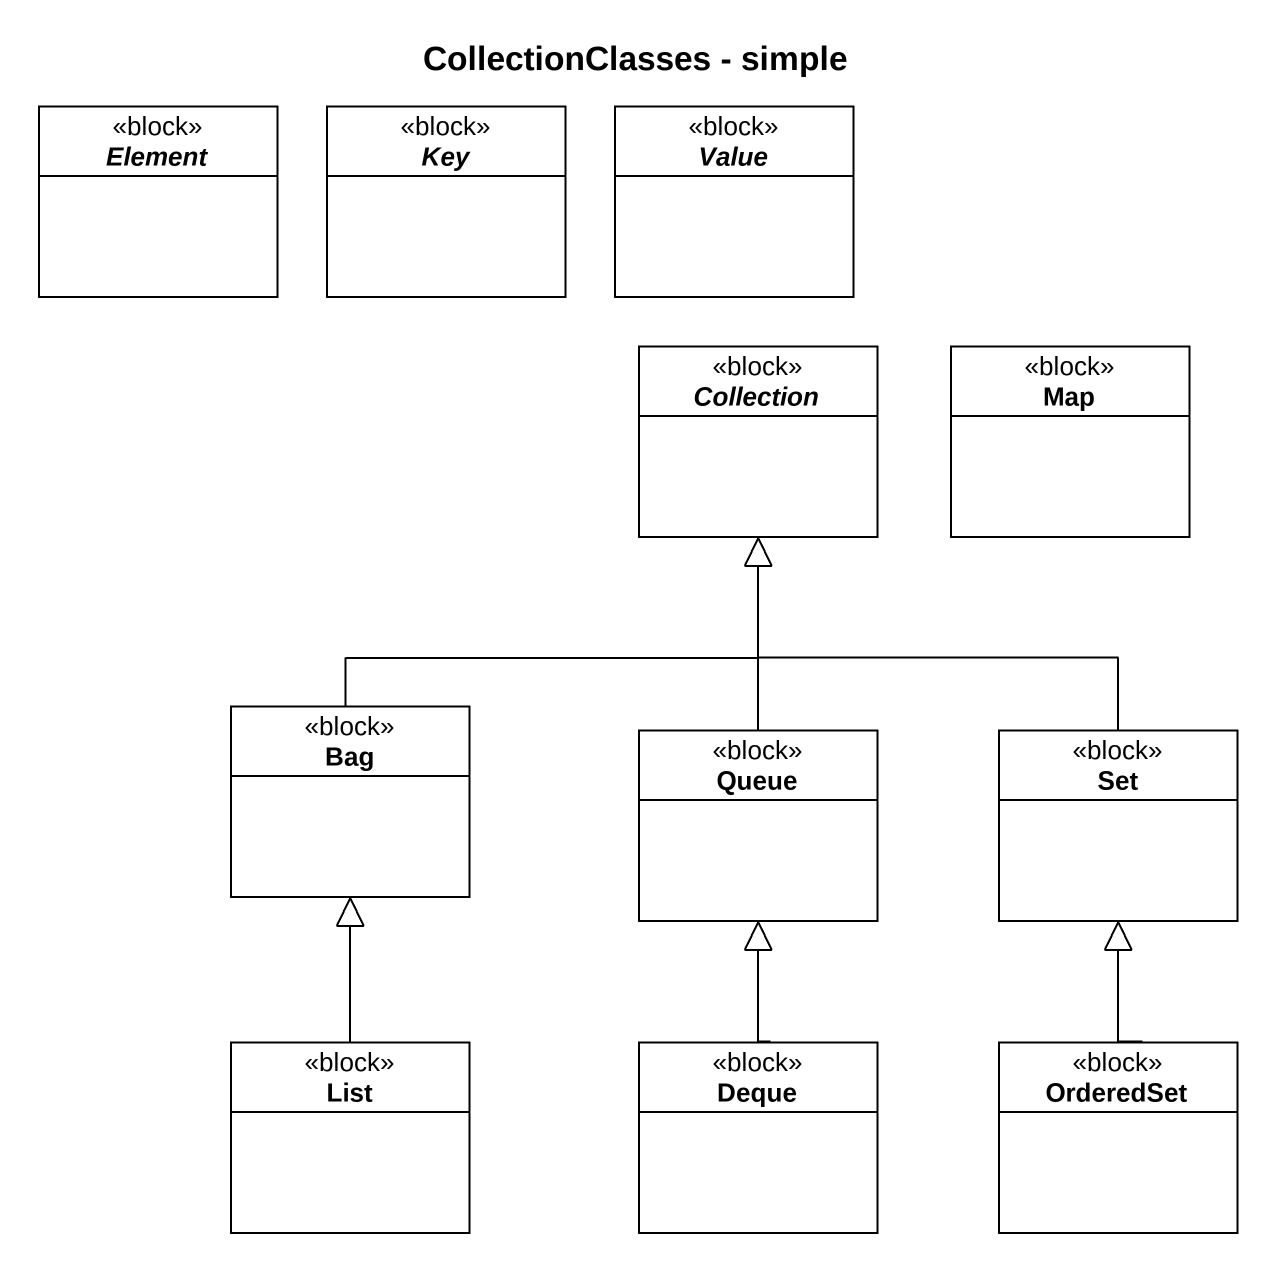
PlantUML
@startuml
title CollectionClasses - simple
hide circle
hide empty members
abstract class Element <<block>>
abstract class Key <<block>>
abstract class Value <<block>>
abstract class Collection <<block>>
class "Map" as Map_ <<block>>
class Bag <<block>>
class "Queue" as Queue_ <<block>>
class "Set" as Set_ <<block>>
class List <<block>>
class Deque <<block>>
class OrderedSet <<block>>
Bag -up-|> Collection
Queue_ -up-|> Collection
Set_ -up-|> Collection
List -up-|> Bag
Deque -up-|> Queue_
OrderedSet -up-|> Set_
@enduml
